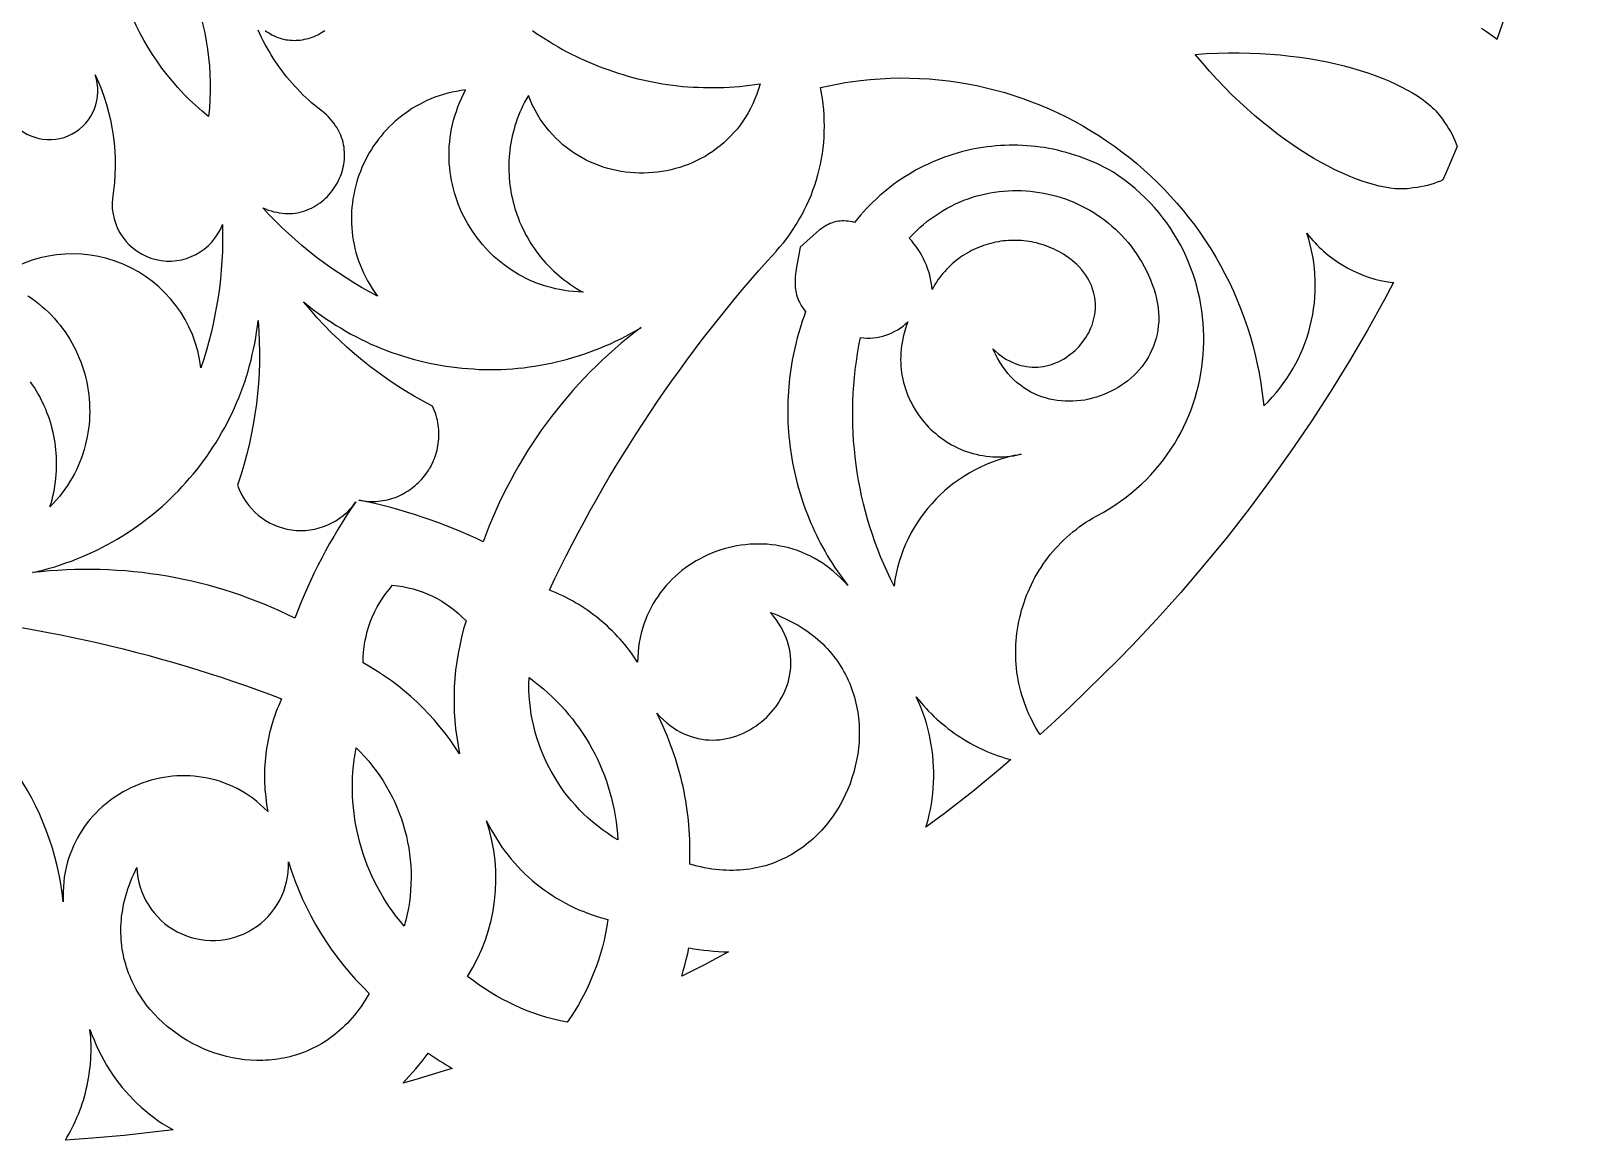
# Model space of a CAD drawing. Extents: x -660 to 660, y -460 to 460.
# Drawn here: x -203.8 to -74.2, y -134.8 to -41.8 of the extents above; entities that cross this region are included whole.
import ezdxf

# ---------------------------------------------------------------- set-up
doc = ezdxf.new("R2010")
doc.units = 0
doc.layers.add('LAYER_1', color=18, linetype='CONTINUOUS')

msp = doc.modelspace()

# ---------------------------------------------------------------- linework, layer by layer
at = {"layer": 'LAYER_1'}
for points in [[(-74.16, 0, -0.080245), (-81.03, -42.51), (-81.12, -42.43), (-81.51, -42.14), (-81.91, -41.86), (-82.32, -41.6)], [(-205.54, -49.26, 0.862472), (-198.46, -45.49, -0.153049), (-197.01, -55.83, 0.87466), (-187.79, -58.02, -0.089383), (-189.6, -70.02, 0.578149), (-206.89, -62.66)], [(-216.19, -90.41, -0.074077), (-182.84, -97.77), (-182.96, -98.05), (-183.08, -98.33), (-183.2, -98.61), (-183.31, -98.89), (-183.41, -99.18), (-183.51, -99.47), (-183.6, -99.75), (-183.69, -100.04), (-183.77, -100.34), (-183.84, -100.63), (-183.91, -100.92), (-183.97, -101.22), (-184.03, -101.52), (-184.08, -101.81), (-184.12, -102.11), (-184.16, -102.41), (-184.2, -102.71), (-184.22, -103.01), (-184.24, -103.31), (-184.26, -103.61), (-184.27, -103.91), (-184.27, -104.22), (-184.27, -104.52), (-184.26, -104.82), (-184.25, -105.12), (-184.23, -105.42), (-184.2, -105.73), (-184.17, -106.03), (-184.13, -106.33), (-184.09, -106.63), (-184.04, -106.93), (-183.98, -107.23), (-184.29, -106.93), (-184.6, -106.65), (-184.91, -106.39), (-185.23, -106.14), (-185.56, -105.91), (-185.89, -105.69), (-186.23, -105.49), (-186.57, -105.3), (-186.91, -105.13), (-187.26, -104.98), (-187.62, -104.84), (-187.97, -104.71), (-188.33, -104.6), (-188.69, -104.51), (-189.05, -104.43), (-189.42, -104.36), (-189.78, -104.3), (-190.15, -104.27), (-190.51, -104.24), (-190.88, -104.23), (-191.25, -104.23), (-191.61, -104.24), (-191.97, -104.27), (-192.33, -104.31), (-192.69, -104.37), (-193.05, -104.43), (-193.41, -104.51), (-193.76, -104.6), (-194.11, -104.71), (-194.45, -104.82), (-194.79, -104.95), (-195.13, -105.09), (-195.46, -105.24), (-195.78, -105.4), (-196.1, -105.58), (-196.41, -105.76), (-196.72, -105.96), (-197.02, -106.16), (-197.31, -106.38), (-197.6, -106.61), (-197.87, -106.84), (-198.14, -107.09), (-198.4, -107.35), (-198.65, -107.62), (-198.89, -107.89), (-199.12, -108.18), (-199.34, -108.48), (-199.55, -108.78), (-199.75, -109.1), (-199.94, -109.42), (-200.11, -109.75), (-200.27, -110.1), (-200.42, -110.45), (-200.56, -110.8), (-200.68, -111.17), (-200.79, -111.54), (-200.89, -111.92), (-200.97, -112.31), (-201.04, -112.71), (-201.09, -113.12), (-201.12, -113.53), (-201.14, -113.95), (-201.14, -114.37), (-201.13, -114.8, 0.260478), (-214.48, -95.78)]]:
    msp.add_lwpolyline(points, format="xyb", dxfattribs=at)
for points in [[(-197.15, -29.07, -0.255743), (-188.95, -48.98, -0.255743)], [(-184.74, -66.95), (-184.71, -67.83), (-184.69, -68.7), (-184.7, -69.58), (-184.73, -70.45), (-184.78, -71.32), (-184.86, -72.19), (-184.95, -73.06), (-185.07, -73.92), (-185.21, -74.78), (-185.38, -75.64), (-185.56, -76.5), (-185.77, -77.35), (-186, -78.19), (-186.25, -79.03), (-186.52, -79.86, 0.61665), (-176.62, -81.26, 0.063158), (-181.72, -91.01, 0.145764), (-203.7, -87.2), (-203.22, -87.08), (-202.75, -86.96), (-202.28, -86.83), (-201.82, -86.7), (-201.36, -86.55), (-200.9, -86.39), (-200.45, -86.23), (-200, -86.05), (-199.56, -85.87), (-199.12, -85.68), (-198.69, -85.49), (-198.26, -85.28), (-197.84, -85.07), (-197.42, -84.85), (-197.01, -84.62), (-196.6, -84.38), (-196.2, -84.14), (-195.8, -83.89), (-195.41, -83.63), (-195.02, -83.36), (-194.64, -83.09), (-194.26, -82.81), (-193.89, -82.52), (-193.53, -82.23), (-193.17, -81.93), (-192.82, -81.62), (-192.48, -81.31), (-192.14, -80.99), (-191.81, -80.66), (-191.48, -80.33), (-191.16, -79.99), (-190.85, -79.64), (-190.54, -79.29), (-190.24, -78.94), (-189.95, -78.58), (-189.66, -78.21), (-189.38, -77.84), (-189.11, -77.46), (-188.84, -77.08), (-188.59, -76.69), (-188.33, -76.29), (-188.09, -75.89), (-187.86, -75.49), (-187.63, -75.08), (-187.41, -74.67), (-187.2, -74.25), (-186.99, -73.83), (-186.79, -73.4), (-186.61, -72.97), (-186.43, -72.54), (-186.25, -72.1), (-186.09, -71.66), (-185.93, -71.21), (-185.79, -70.76), (-185.65, -70.31), (-185.52, -69.85), (-185.4, -69.39), (-185.29, -68.93), (-185.18, -68.46), (-185.09, -67.99), (-185, -67.52), (-184.93, -67.04), (-184.86, -66.56), (-184.8, -66.08)], [(-173.1, -88.31), (-172.67, -88.37), (-172.24, -88.46), (-171.82, -88.57), (-171.4, -88.69), (-170.99, -88.84), (-170.58, -89), (-170.19, -89.18), (-169.8, -89.38), (-169.43, -89.59), (-169.06, -89.83), (-168.7, -90.08), (-168.36, -90.35), (-168.02, -90.63), (-167.7, -90.93), (-167.39, -91.25), (-167.59, -91.92), (-167.77, -92.61), (-167.92, -93.3), (-168.06, -93.99), (-168.17, -94.68), (-168.26, -95.38), (-168.32, -96.08), (-168.37, -96.78), (-168.39, -97.49), (-168.39, -98.19), (-168.37, -98.89), (-168.33, -99.59), (-168.26, -100.3), (-168.17, -101), (-168.06, -101.69), (-167.93, -102.39, 0.126855), (-176.01, -94.76, -0.186674), (-173.54, -88.26)], [(-176.6, -101.88, -0.276488), (-172.56, -116.84, -0.228229)], [(-165.48, -108.38), (-165.28, -108.76), (-165.07, -109.13), (-164.85, -109.49), (-164.62, -109.85), (-164.38, -110.2), (-164.13, -110.54), (-163.87, -110.88), (-163.61, -111.21), (-163.33, -111.53), (-163.05, -111.84), (-162.76, -112.14), (-162.46, -112.44), (-162.15, -112.72), (-161.84, -113), (-161.51, -113.27), (-161.19, -113.53), (-160.85, -113.78), (-160.51, -114.02), (-160.16, -114.26), (-159.8, -114.48), (-159.44, -114.69), (-159.07, -114.9), (-158.69, -115.09), (-158.31, -115.28), (-157.93, -115.45), (-157.53, -115.61), (-157.14, -115.76), (-156.74, -115.91), (-156.33, -116.04), (-155.92, -116.16), (-155.5, -116.27), (-155.59, -116.84), (-155.7, -117.42), (-155.82, -117.99), (-155.97, -118.55), (-156.12, -119.12), (-156.3, -119.68), (-156.49, -120.23), (-156.7, -120.78), (-156.93, -121.32), (-157.17, -121.86), (-157.42, -122.38), (-157.69, -122.9), (-157.98, -123.42), (-158.28, -123.92), (-158.59, -124.41), (-158.92, -124.89, -0.118726), (-167.26, -121.04, 0.224974), (-165.67, -108)], [(-182.26, -111.45, 0.128453), (-175.49, -122.46), (-175.66, -122.75), (-175.83, -123.03), (-176, -123.29), (-176.18, -123.56), (-176.37, -123.81), (-176.55, -124.05), (-176.74, -124.29), (-176.93, -124.52), (-177.13, -124.74), (-177.33, -124.95), (-177.54, -125.16), (-177.74, -125.36), (-177.95, -125.55), (-178.17, -125.73), (-178.38, -125.91), (-178.6, -126.08), (-178.82, -126.24), (-179.05, -126.4), (-179.28, -126.54), (-179.5, -126.68), (-179.74, -126.82), (-179.97, -126.94), (-180.21, -127.06), (-180.44, -127.18), (-180.68, -127.28), (-180.92, -127.38), (-181.17, -127.47), (-181.41, -127.56), (-181.66, -127.64), (-181.9, -127.71), (-182.15, -127.78), (-182.4, -127.83), (-182.65, -127.89), (-182.9, -127.93), (-183.15, -127.97), (-183.4, -128.01), (-183.66, -128.04), (-183.91, -128.06), (-184.16, -128.07), (-184.42, -128.08), (-184.67, -128.09), (-184.93, -128.09), (-185.43, -128.07), (-185.94, -128.02), (-186.44, -127.95), (-186.94, -127.87), (-187.44, -127.76), (-187.93, -127.62), (-188.42, -127.47), (-188.9, -127.3), (-189.37, -127.11), (-189.84, -126.89), (-190.29, -126.66), (-190.74, -126.41), (-191.18, -126.15), (-191.6, -125.86), (-192.01, -125.56), (-192.41, -125.24), (-192.79, -124.91), (-193.16, -124.56), (-193.51, -124.19), (-193.85, -123.81), (-194.17, -123.41), (-194.32, -123.21), (-194.46, -123), (-194.61, -122.79), (-194.75, -122.58), (-194.88, -122.36), (-195.01, -122.14), (-195.13, -121.92), (-195.24, -121.69), (-195.36, -121.46), (-195.46, -121.23), (-195.56, -120.99), (-195.66, -120.76), (-195.74, -120.51), (-195.83, -120.27), (-195.9, -120.02), (-195.97, -119.77), (-196.04, -119.52), (-196.09, -119.27), (-196.14, -119.01), (-196.19, -118.75), (-196.22, -118.49), (-196.25, -118.22), (-196.28, -117.95), (-196.29, -117.69), (-196.3, -117.41), (-196.3, -117.14), (-196.3, -116.86), (-196.29, -116.59), (-196.26, -116.31), (-196.24, -116.03), (-196.2, -115.74), (-196.15, -115.46), (-196.1, -115.17), (-196.04, -114.88), (-195.97, -114.59), (-195.89, -114.3), (-195.81, -114), (-195.71, -113.71), (-195.61, -113.41), (-195.5, -113.11), (-195.38, -112.82), (-195.25, -112.52), (-195.11, -112.21), (-194.96, -111.91, 1)], [(-170.57, -127.48, 0.018035), (-168.54, -128.75), (-168.95, -128.88), (-171.68, -129.7), (-172.68, -129.98), (-172.42, -129.71), (-172.14, -129.41), (-171.86, -129.1), (-171.59, -128.79), (-171.33, -128.47), (-171.07, -128.14), (-170.81, -127.81)]]:
    msp.add_lwpolyline(points, format="xyb", close=True, dxfattribs=at)
for points in [[(-161.83, -41.75), (-161.48, -42), (-161.13, -42.24), (-160.77, -42.47), (-160.41, -42.69), (-160.05, -42.91), (-159.68, -43.13), (-159.31, -43.34), (-158.94, -43.54), (-158.56, -43.73), (-158.18, -43.92), (-157.8, -44.1), (-157.41, -44.28), (-157.02, -44.45), (-156.63, -44.61), (-156.24, -44.77), (-155.84, -44.92), (-155.44, -45.07), (-155.04, -45.21), (-154.64, -45.34), (-154.23, -45.46), (-153.83, -45.58), (-153.42, -45.69), (-153, -45.8), (-152.59, -45.89), (-152.18, -45.99), (-151.76, -46.07), (-151.34, -46.15), (-150.92, -46.22), (-150.5, -46.28), (-150.08, -46.34), (-149.65, -46.39), (-149.23, -46.44), (-148.8, -46.47), (-148.37, -46.5), (-147.94, -46.52), (-147.51, -46.54), (-147.08, -46.55), (-146.65, -46.55), (-146.22, -46.54), (-145.79, -46.53), (-145.36, -46.51), (-144.92, -46.48), (-144.49, -46.44), (-144.06, -46.4), (-143.62, -46.35), (-143.19, -46.29), (-142.76, -46.23), (-142.89, -46.67), (-143.04, -47.09), (-143.2, -47.5), (-143.37, -47.9), (-143.56, -48.29), (-143.76, -48.66), (-143.98, -49.02), (-144.21, -49.36), (-144.44, -49.7), (-144.69, -50.02), (-144.95, -50.32), (-145.23, -50.62), (-145.51, -50.9), (-145.8, -51.17), (-146.1, -51.42), (-146.4, -51.66), (-146.72, -51.89), (-147.04, -52.1), (-147.37, -52.31), (-147.71, -52.49), (-148.06, -52.67), (-148.4, -52.83), (-148.76, -52.98), (-149.12, -53.11), (-149.48, -53.23), (-149.85, -53.34), (-150.22, -53.43), (-150.6, -53.51), (-150.97, -53.58), (-151.35, -53.63), (-151.73, -53.67), (-152.11, -53.7), (-152.49, -53.71), (-152.88, -53.71), (-153.26, -53.7), (-153.64, -53.67), (-154.02, -53.63), (-154.4, -53.57), (-154.78, -53.5), (-155.15, -53.42), (-155.52, -53.32), (-155.89, -53.21), (-156.25, -53.08), (-156.61, -52.94), (-156.97, -52.79), (-157.32, -52.62), (-157.66, -52.44), (-158, -52.25), (-158.33, -52.04), (-158.65, -51.82), (-158.97, -51.58), (-159.28, -51.33), (-159.57, -51.06), (-159.87, -50.78), (-160.15, -50.49), (-160.42, -50.18), (-160.68, -49.86), (-160.93, -49.53), (-161.17, -49.18), (-161.39, -48.81), (-161.61, -48.43), (-161.81, -48.04), (-162, -47.63), (-162.17, -47.21), (-162.33, -47.48), (-162.48, -47.76), (-162.62, -48.04), (-162.75, -48.32), (-162.87, -48.6), (-162.99, -48.88), (-163.1, -49.17), (-163.2, -49.45), (-163.29, -49.74), (-163.37, -50.03), (-163.45, -50.32), (-163.52, -50.61), (-163.58, -50.9), (-163.64, -51.2), (-163.68, -51.49), (-163.72, -51.78), (-163.75, -52.08), (-163.78, -52.37), (-163.8, -52.66), (-163.81, -52.96), (-163.81, -53.25), (-163.8, -53.54), (-163.79, -53.84), (-163.77, -54.13), (-163.75, -54.42), (-163.71, -54.71), (-163.67, -55), (-163.63, -55.29), (-163.57, -55.57), (-163.51, -55.86), (-163.44, -56.14), (-163.37, -56.42), (-163.29, -56.7), (-163.2, -56.98), (-163.11, -57.25), (-163, -57.53), (-162.9, -57.8), (-162.78, -58.07), (-162.66, -58.33), (-162.53, -58.59), (-162.4, -58.85), (-162.25, -59.11), (-162.11, -59.36), (-161.95, -59.61), (-161.79, -59.86), (-161.63, -60.1), (-161.45, -60.34), (-161.27, -60.58), (-161.09, -60.81), (-160.9, -61.03), (-160.7, -61.26), (-160.5, -61.47), (-160.29, -61.69), (-160.07, -61.9), (-159.85, -62.1), (-159.62, -62.3), (-159.39, -62.49), (-159.15, -62.68), (-158.9, -62.86), (-158.65, -63.04), (-158.39, -63.21), (-158.13, -63.38), (-157.86, -63.54), (-157.59, -63.69), (-157.99, -63.67), (-158.38, -63.64), (-158.77, -63.6), (-159.15, -63.55), (-159.53, -63.48), (-159.9, -63.4), (-160.27, -63.31), (-160.63, -63.21), (-160.99, -63.1), (-161.33, -62.98), (-161.68, -62.84), (-162.02, -62.7), (-162.35, -62.54), (-162.67, -62.38), (-162.99, -62.2), (-163.3, -62.02), (-163.6, -61.82), (-163.9, -61.62), (-164.19, -61.41), (-164.47, -61.19), (-164.75, -60.96), (-165.02, -60.73), (-165.27, -60.48), (-165.53, -60.23), (-165.77, -59.97), (-166, -59.7), (-166.23, -59.43), (-166.45, -59.15), (-166.66, -58.87), (-166.86, -58.58), (-167.05, -58.28), (-167.23, -57.97), (-167.41, -57.67), (-167.57, -57.35), (-167.73, -57.03), (-167.87, -56.71), (-168.01, -56.38), (-168.13, -56.05), (-168.25, -55.71), (-168.35, -55.37), (-168.45, -55.03), (-168.53, -54.68), (-168.6, -54.33), (-168.67, -53.98), (-168.72, -53.63), (-168.76, -53.27), (-168.79, -52.91), (-168.8, -52.55), (-168.81, -52.19), (-168.81, -51.83), (-168.79, -51.46), (-168.76, -51.1), (-168.72, -50.73), (-168.66, -50.36), (-168.6, -50), (-168.52, -49.63), (-168.43, -49.27), (-168.32, -48.9), (-168.2, -48.54), (-168.07, -48.17), (-167.93, -47.81), (-167.77, -47.45), (-167.6, -47.09), (-167.42, -46.74), (-167.8, -46.79), (-168.18, -46.86), (-168.56, -46.93), (-168.92, -47.02), (-169.29, -47.12), (-169.64, -47.24), (-169.99, -47.36), (-170.33, -47.49), (-170.66, -47.64), (-170.98, -47.79), (-171.3, -47.96), (-171.61, -48.13), (-171.92, -48.31), (-172.21, -48.51), (-172.5, -48.71), (-172.78, -48.92), (-173.05, -49.14), (-173.32, -49.36), (-173.57, -49.6), (-173.82, -49.84), (-174.06, -50.09), (-174.29, -50.35), (-174.51, -50.61), (-174.73, -50.88), (-174.93, -51.16), (-175.13, -51.44), (-175.31, -51.73), (-175.49, -52.02), (-175.66, -52.32), (-175.82, -52.63), (-175.97, -52.93), (-176.11, -53.25), (-176.24, -53.57), (-176.36, -53.89), (-176.47, -54.21), (-176.57, -54.54), (-176.66, -54.87), (-176.73, -55.2), (-176.8, -55.54), (-176.86, -55.88), (-176.91, -56.22), (-176.95, -56.56), (-176.97, -56.91), (-176.99, -57.25), (-176.99, -57.6), (-176.98, -57.95), (-176.96, -58.3), (-176.93, -58.64), (-176.89, -58.99), (-176.84, -59.34), (-176.77, -59.69), (-176.69, -60.03), (-176.61, -60.38), (-176.5, -60.72), (-176.39, -61.06), (-176.26, -61.4), (-176.13, -61.74), (-175.97, -62.08), (-175.81, -62.41), (-175.63, -62.74), (-175.44, -63.06), (-175.24, -63.39), (-175.03, -63.71), (-174.8, -64.02), (-175.47, -63.66), (-176.14, -63.29), (-176.8, -62.9), (-177.44, -62.5), (-178.08, -62.08), (-178.71, -61.65), (-179.33, -61.2), (-179.94, -60.75), (-180.54, -60.27), (-181.13, -59.79), (-181.7, -59.29), (-182.27, -58.78), (-182.83, -58.26), (-183.37, -57.72), (-183.9, -57.17), (-184.42, -56.61), (-184.19, -56.71), (-183.95, -56.81), (-183.72, -56.88), (-183.48, -56.95), (-183.25, -57), (-183.03, -57.05), (-182.8, -57.08), (-182.58, -57.1), (-182.36, -57.1), (-182.14, -57.1), (-181.92, -57.09), (-181.71, -57.06), (-181.5, -57.03), (-181.29, -56.99), (-181.09, -56.94), (-180.89, -56.87), (-180.7, -56.8), (-180.51, -56.72), (-180.32, -56.64), (-180.14, -56.54), (-179.96, -56.44), (-179.79, -56.33), (-179.62, -56.21), (-179.46, -56.09), (-179.3, -55.95), (-179.15, -55.82), (-179, -55.67), (-178.87, -55.52), (-178.73, -55.37), (-178.6, -55.21), (-178.48, -55.04), (-178.37, -54.87), (-178.26, -54.7), (-178.16, -54.52), (-178.07, -54.34), (-177.98, -54.15), (-177.9, -53.96), (-177.83, -53.77), (-177.77, -53.58), (-177.71, -53.38), (-177.67, -53.18), (-177.63, -52.98), (-177.6, -52.78), (-177.58, -52.57), (-177.57, -52.37), (-177.56, -52.16), (-177.57, -51.96), (-177.59, -51.75), (-177.61, -51.54), (-177.65, -51.34), (-177.69, -51.13), (-177.75, -50.93), (-177.82, -50.73), (-177.89, -50.52), (-177.98, -50.32), (-178.08, -50.13), (-178.19, -49.93), (-178.31, -49.74), (-178.44, -49.55), (-178.59, -49.36), (-178.74, -49.18), (-178.91, -49), (-179.09, -48.82), (-179.28, -48.65), (-179.55, -48.45), (-179.81, -48.24), (-180.07, -48.03), (-180.32, -47.81), (-180.57, -47.59), (-180.81, -47.37), (-181.05, -47.14), (-181.29, -46.9), (-181.52, -46.66), (-181.74, -46.42), (-181.96, -46.18), (-182.18, -45.93), (-182.39, -45.67), (-182.59, -45.41), (-182.79, -45.15), (-182.99, -44.89), (-183.18, -44.62), (-183.37, -44.34), (-183.55, -44.07), (-183.72, -43.79), (-183.89, -43.5), (-184.06, -43.22), (-184.22, -42.93), (-184.37, -42.64), (-184.52, -42.34), (-184.66, -42.04), (-184.8, -41.74)], [(-184.22, -41.75), (-184.07, -41.86), (-183.92, -41.96), (-183.77, -42.05), (-183.62, -42.14), (-183.46, -42.22), (-183.3, -42.29), (-183.14, -42.35), (-182.97, -42.41), (-182.81, -42.45), (-182.64, -42.49), (-182.47, -42.53), (-182.3, -42.55), (-182.13, -42.57), (-181.96, -42.58), (-181.79, -42.59), (-181.61, -42.58), (-181.44, -42.57), (-181.27, -42.56), (-181.1, -42.53), (-180.93, -42.5), (-180.76, -42.47), (-180.6, -42.42), (-180.43, -42.37), (-180.27, -42.32), (-180.11, -42.25), (-179.95, -42.18), (-179.8, -42.11), (-179.65, -42.03), (-179.5, -41.94), (-179.36, -41.85), (-179.22, -41.75)], [(-204.09, -63.99), (-203.78, -64.2), (-203.48, -64.42), (-203.19, -64.64), (-202.91, -64.88), (-202.63, -65.12), (-202.37, -65.37), (-202.11, -65.63), (-201.87, -65.9), (-201.63, -66.17), (-201.4, -66.45), (-201.18, -66.73), (-200.97, -67.02), (-200.78, -67.32), (-200.59, -67.62), (-200.41, -67.93), (-200.24, -68.24), (-200.08, -68.56), (-199.93, -68.88), (-199.79, -69.21), (-199.66, -69.54), (-199.54, -69.87), (-199.43, -70.21), (-199.33, -70.55), (-199.24, -70.89), (-199.16, -71.24), (-199.1, -71.59), (-199.04, -71.94), (-198.99, -72.29), (-198.96, -72.64), (-198.93, -72.99), (-198.92, -73.35), (-198.91, -73.7), (-198.92, -74.06), (-198.94, -74.41), (-198.97, -74.77), (-199.01, -75.13), (-199.06, -75.48), (-199.12, -75.83), (-199.2, -76.18), (-199.28, -76.53), (-199.38, -76.88), (-199.49, -77.23), (-199.6, -77.57), (-199.74, -77.91), (-199.88, -78.25), (-200.03, -78.59), (-200.2, -78.92), (-200.38, -79.24), (-200.57, -79.57), (-200.77, -79.89), (-200.99, -80.2), (-201.21, -80.51), (-201.45, -80.81), (-201.7, -81.11), (-201.96, -81.41), (-202.24, -81.69), (-202.15, -81.39), (-202.07, -81.09), (-201.99, -80.79), (-201.92, -80.49), (-201.87, -80.19), (-201.82, -79.89), (-201.77, -79.58), (-201.74, -79.28), (-201.71, -78.98), (-201.69, -78.68), (-201.68, -78.38), (-201.68, -78.08), (-201.68, -77.78), (-201.69, -77.49), (-201.71, -77.19), (-201.74, -76.9), (-201.77, -76.6), (-201.81, -76.31), (-201.86, -76.02), (-201.92, -75.73), (-201.98, -75.44), (-202.05, -75.16), (-202.12, -74.88), (-202.21, -74.6), (-202.29, -74.32), (-202.39, -74.04), (-202.49, -73.77), (-202.6, -73.5), (-202.72, -73.23), (-202.84, -72.97), (-202.97, -72.71), (-203.1, -72.45), (-203.25, -72.19), (-203.39, -71.94), (-203.55, -71.69), (-203.71, -71.45), (-203.87, -71.21)]]:
    msp.add_lwpolyline(points, dxfattribs=at)
for points in [[(-101.74, -43.65), (-100.87, -43.69), (-100.02, -43.74), (-99.18, -43.81), (-98.35, -43.9), (-97.55, -44), (-96.77, -44.12), (-96, -44.25), (-95.25, -44.39), (-94.53, -44.55), (-93.82, -44.72), (-93.14, -44.91), (-92.48, -45.1), (-91.85, -45.31), (-91.24, -45.52), (-90.65, -45.75), (-90.09, -45.98), (-89.56, -46.22), (-89.05, -46.47), (-88.57, -46.72), (-88.12, -46.98), (-87.69, -47.25), (-87.3, -47.52), (-86.94, -47.8), (-86.6, -48.08), (-86.45, -48.22), (-86.3, -48.36), (-86.16, -48.5), (-86.03, -48.64), (-85.91, -48.79), (-85.8, -48.93), (-85.6, -49.2), (-85.42, -49.46), (-85.24, -49.71), (-85.08, -49.97), (-84.93, -50.22), (-84.79, -50.47), (-84.67, -50.73), (-84.55, -50.99), (-84.44, -51.25), (-84.36, -51.47), (-85.31, -53.73), (-85.56, -54.28), (-85.76, -54.38), (-86.03, -54.48), (-86.3, -54.57), (-86.57, -54.66), (-86.85, -54.74), (-87.13, -54.8), (-87.43, -54.86), (-87.73, -54.92), (-88.05, -54.96), (-88.37, -55.01), (-88.56, -55.02), (-88.74, -55.03), (-88.94, -55.04), (-89.13, -55.04), (-89.34, -55.03), (-89.55, -55.02), (-89.98, -54.97), (-90.43, -54.9), (-90.9, -54.8), (-91.38, -54.68), (-91.88, -54.53), (-92.4, -54.36), (-92.93, -54.17), (-93.48, -53.95), (-94.03, -53.7), (-94.6, -53.43), (-95.18, -53.14), (-95.77, -52.82), (-96.36, -52.48), (-96.97, -52.12), (-97.58, -51.73), (-98.2, -51.31), (-98.82, -50.87), (-99.44, -50.41), (-100.07, -49.92), (-100.7, -49.41), (-101.33, -48.88), (-101.97, -48.32), (-102.6, -47.74), (-103.23, -47.14), (-103.85, -46.51), (-104.48, -45.86), (-105.1, -45.18), (-105.71, -44.48), (-106.32, -43.76), (-105.38, -43.7), (-104.45, -43.66), (-103.53, -43.63), (-102.63, -43.63)], [(-130.22, -45.75), (-129.41, -45.77), (-128.59, -45.82), (-127.78, -45.89), (-126.98, -45.98), (-126.18, -46.09), (-125.39, -46.23), (-124.6, -46.38), (-123.82, -46.56), (-123.04, -46.75), (-122.27, -46.96), (-121.51, -47.2), (-120.76, -47.45), (-120.02, -47.73), (-119.28, -48.02), (-118.55, -48.33), (-117.83, -48.66), (-117.12, -49.01), (-116.42, -49.37), (-115.73, -49.75), (-115.05, -50.16), (-114.38, -50.57), (-113.73, -51.01), (-113.08, -51.46), (-112.45, -51.93), (-111.82, -52.41), (-111.21, -52.91), (-110.62, -53.43), (-110.03, -53.96), (-109.47, -54.51), (-108.91, -55.07), (-108.37, -55.64), (-107.84, -56.23), (-107.33, -56.84), (-106.83, -57.46), (-106.35, -58.09), (-105.89, -58.73), (-105.44, -59.39), (-105.01, -60.07), (-104.59, -60.75), (-104.19, -61.45), (-103.82, -62.16), (-103.45, -62.88), (-103.11, -63.61), (-102.79, -64.36), (-102.48, -65.11), (-102.2, -65.88), (-101.93, -66.65), (-101.69, -67.44), (-101.46, -68.24), (-101.26, -69.05), (-101.08, -69.86), (-100.99, -70.28), (-100.92, -70.69), (-100.84, -71.11), (-100.78, -71.53), (-100.72, -71.95), (-100.66, -72.37), (-100.61, -72.8), (-100.57, -73.22), (-100.21, -72.87), (-99.87, -72.5), (-99.54, -72.13), (-99.22, -71.74), (-98.93, -71.35), (-98.64, -70.94), (-98.37, -70.53), (-98.12, -70.11), (-97.88, -69.68), (-97.66, -69.25), (-97.46, -68.81), (-97.27, -68.36), (-97.09, -67.91), (-96.93, -67.45), (-96.79, -66.98), (-96.67, -66.51), (-96.56, -66.04), (-96.46, -65.56), (-96.39, -65.08), (-96.33, -64.6), (-96.28, -64.12), (-96.26, -63.63), (-96.25, -63.14), (-96.26, -62.65), (-96.28, -62.16), (-96.32, -61.67), (-96.38, -61.18), (-96.46, -60.69), (-96.56, -60.21), (-96.67, -59.72), (-96.8, -59.24), (-96.95, -58.76), (-96.79, -58.96), (-96.62, -59.16), (-96.45, -59.35), (-96.28, -59.54), (-96.11, -59.73), (-95.93, -59.91), (-95.74, -60.08), (-95.56, -60.25), (-95.36, -60.42), (-95.17, -60.58), (-94.98, -60.73), (-94.78, -60.88), (-94.37, -61.17), (-93.95, -61.43), (-93.52, -61.68), (-93.08, -61.9), (-92.64, -62.1), (-92.18, -62.29), (-91.72, -62.45), (-91.25, -62.59), (-90.78, -62.71), (-90.3, -62.81), (-89.82, -62.88), (-89.71, -62.89), (-90.45, -64.3), (-91.89, -66.89), (-93.39, -69.46), (-94.95, -72), (-96.58, -74.51), (-98.26, -76.99), (-99.99, -79.43), (-101.79, -81.84), (-103.64, -84.22), (-105.55, -86.55), (-107.51, -88.85), (-109.52, -91.1), (-111.59, -93.31), (-112.71, -94.46), (-116.78, -98.44), (-118.07, -99.65), (-119.31, -100.76), (-119.44, -100.56), (-119.62, -100.26), (-119.79, -99.96), (-119.95, -99.66), (-120.1, -99.35), (-120.25, -99.05), (-120.38, -98.73), (-120.51, -98.42), (-120.62, -98.11), (-120.73, -97.79), (-120.83, -97.47), (-120.92, -97.15), (-121, -96.83), (-121.07, -96.5), (-121.14, -96.18), (-121.19, -95.85), (-121.24, -95.53), (-121.28, -95.2), (-121.31, -94.87), (-121.33, -94.54), (-121.34, -94.22), (-121.34, -93.89), (-121.34, -93.56), (-121.33, -93.23), (-121.3, -92.91), (-121.28, -92.58), (-121.24, -92.26), (-121.19, -91.93), (-121.14, -91.61), (-121.08, -91.29), (-121.01, -90.97), (-120.93, -90.65), (-120.85, -90.34), (-120.75, -90.03), (-120.65, -89.71), (-120.54, -89.41), (-120.43, -89.1), (-120.3, -88.8), (-120.17, -88.5), (-120.03, -88.2), (-119.89, -87.9), (-119.73, -87.61), (-119.57, -87.33), (-119.4, -87.04), (-119.22, -86.76), (-119.04, -86.49), (-118.85, -86.22), (-118.65, -85.95), (-118.45, -85.69), (-118.24, -85.43), (-118.02, -85.18), (-117.79, -84.94), (-117.56, -84.69), (-117.32, -84.46), (-117.07, -84.23), (-116.82, -84), (-116.56, -83.79), (-116.29, -83.57), (-116.02, -83.37), (-115.74, -83.17), (-115.46, -82.97), (-115.16, -82.79), (-114.86, -82.61), (-114.56, -82.44), (-114.03, -82.15), (-113.53, -81.85), (-113.03, -81.54), (-112.56, -81.21), (-112.09, -80.87), (-111.65, -80.52), (-111.22, -80.16), (-110.8, -79.78), (-110.4, -79.39), (-110.02, -79), (-109.65, -78.59), (-109.3, -78.17), (-108.97, -77.74), (-108.65, -77.31), (-108.34, -76.86), (-108.05, -76.41), (-107.78, -75.95), (-107.52, -75.48), (-107.28, -75), (-107.06, -74.52), (-106.85, -74.03), (-106.66, -73.54), (-106.48, -73.04), (-106.32, -72.54), (-106.17, -72.03), (-106.04, -71.52), (-105.93, -71.01), (-105.83, -70.49), (-105.75, -69.97), (-105.69, -69.45), (-105.64, -68.93), (-105.61, -68.4), (-105.59, -67.88), (-105.59, -67.35), (-105.61, -66.83), (-105.64, -66.3), (-105.69, -65.78), (-105.75, -65.26), (-105.83, -64.74), (-105.93, -64.22), (-106.05, -63.7), (-106.18, -63.19), (-106.32, -62.68), (-106.49, -62.18), (-106.67, -61.68), (-106.86, -61.18), (-107.07, -60.69), (-107.3, -60.21), (-107.55, -59.73), (-107.81, -59.26), (-108.09, -58.79), (-108.38, -58.34), (-108.69, -57.89), (-109.02, -57.45), (-109.37, -57.02), (-109.73, -56.59), (-110.11, -56.18), (-110.5, -55.78), (-110.91, -55.39), (-111.34, -55.01), (-111.79, -54.64), (-112.25, -54.28), (-112.73, -53.93), (-113.22, -53.6), (-113.56, -53.41), (-113.91, -53.23), (-114.26, -53.06), (-114.6, -52.89), (-114.96, -52.74), (-115.31, -52.59), (-115.67, -52.45), (-116.02, -52.32), (-116.38, -52.2), (-116.75, -52.09), (-117.11, -51.98), (-117.47, -51.89), (-117.84, -51.8), (-118.2, -51.72), (-118.57, -51.65), (-118.94, -51.58), (-119.31, -51.53), (-119.68, -51.48), (-120.05, -51.45), (-120.42, -51.42), (-120.79, -51.4), (-121.16, -51.38), (-121.53, -51.38), (-121.9, -51.38), (-122.27, -51.39), (-122.63, -51.41), (-123, -51.44), (-123.37, -51.47), (-123.73, -51.52), (-124.1, -51.57), (-124.46, -51.63), (-124.82, -51.69), (-125.19, -51.77), (-125.54, -51.85), (-125.9, -51.94), (-126.26, -52.04), (-126.61, -52.15), (-126.96, -52.26), (-127.31, -52.38), (-127.65, -52.51), (-128, -52.65), (-128.34, -52.79), (-128.67, -52.95), (-129.01, -53.11), (-129.34, -53.27), (-129.67, -53.45), (-129.99, -53.63), (-130.31, -53.82), (-130.63, -54.02), (-130.94, -54.22), (-131.25, -54.43), (-131.56, -54.65), (-131.86, -54.88), (-132.15, -55.11), (-132.45, -55.36), (-132.73, -55.6), (-133.01, -55.86), (-133.29, -56.12), (-133.56, -56.39), (-133.83, -56.67), (-134.09, -56.95), (-134.35, -57.25), (-134.6, -57.54), (-134.84, -57.85), (-135.03, -57.81), (-135.21, -57.77), (-135.39, -57.74), (-135.56, -57.73), (-135.73, -57.72), (-135.89, -57.72), (-136.05, -57.73), (-136.2, -57.75), (-136.35, -57.78), (-136.49, -57.81), (-136.64, -57.85), (-136.77, -57.9), (-136.91, -57.95), (-137.04, -58.01), (-137.18, -58.08), (-137.31, -58.15), (-137.56, -58.32), (-137.82, -58.5), (-138.07, -58.71), (-138.32, -58.93), (-138.84, -59.41), (-139.39, -59.93), (-139.53, -60.7), (-139.67, -61.44), (-139.73, -61.79), (-139.78, -62.14), (-139.81, -62.47), (-139.83, -62.8), (-139.82, -63.13), (-139.81, -63.29), (-139.8, -63.45), (-139.77, -63.6), (-139.74, -63.76), (-139.7, -63.92), (-139.65, -64.08), (-139.6, -64.23), (-139.53, -64.39), (-139.46, -64.54), (-139.38, -64.7), (-139.28, -64.86), (-139.18, -65.01), (-139.06, -65.17), (-138.94, -65.32), (-139.07, -65.69), (-139.2, -66.05), (-139.32, -66.42), (-139.43, -66.79), (-139.54, -67.16), (-139.64, -67.53), (-139.73, -67.9), (-139.82, -68.27), (-139.91, -68.64), (-139.98, -69.01), (-140.06, -69.39), (-140.12, -69.76), (-140.18, -70.14), (-140.23, -70.51), (-140.28, -70.89), (-140.32, -71.27), (-140.35, -71.64), (-140.38, -72.02), (-140.41, -72.4), (-140.42, -72.77), (-140.43, -73.15), (-140.44, -73.53), (-140.44, -73.9), (-140.43, -74.28), (-140.42, -74.65), (-140.4, -75.03), (-140.37, -75.4), (-140.34, -75.78), (-140.3, -76.15), (-140.26, -76.52), (-140.21, -76.9), (-140.16, -77.27), (-140.1, -77.64), (-140.03, -78.01), (-139.96, -78.38), (-139.88, -78.75), (-139.8, -79.11), (-139.71, -79.48), (-139.62, -79.84), (-139.52, -80.2), (-139.41, -80.56), (-139.3, -80.92), (-139.18, -81.28), (-139.06, -81.64), (-138.93, -81.99), (-138.79, -82.34), (-138.65, -82.69), (-138.5, -83.04), (-138.35, -83.39), (-138.19, -83.73), (-138.03, -84.07), (-137.86, -84.41), (-137.69, -84.75), (-137.51, -85.09), (-137.32, -85.42), (-137.13, -85.75), (-136.93, -86.08), (-136.73, -86.4), (-136.52, -86.73), (-136.31, -87.04), (-136.09, -87.36), (-135.86, -87.67), (-135.63, -87.98), (-135.4, -88.29), (-135.69, -87.97), (-135.98, -87.66), (-136.29, -87.38), (-136.6, -87.1), (-136.91, -86.85), (-137.24, -86.61), (-137.56, -86.38), (-137.9, -86.17), (-138.24, -85.98), (-138.58, -85.8), (-138.93, -85.64), (-139.28, -85.49), (-139.63, -85.35), (-139.99, -85.24), (-140.35, -85.13), (-140.71, -85.04), (-141.07, -84.97), (-141.43, -84.9), (-141.8, -84.86), (-142.16, -84.82), (-142.53, -84.8), (-142.9, -84.8), (-143.26, -84.8), (-143.63, -84.82), (-143.99, -84.86), (-144.35, -84.9), (-144.71, -84.96), (-145.07, -85.03), (-145.42, -85.12), (-145.77, -85.21), (-146.12, -85.32), (-146.46, -85.44), (-146.8, -85.57), (-147.13, -85.72), (-147.46, -85.87), (-147.78, -86.04), (-148.1, -86.21), (-148.41, -86.4), (-148.72, -86.6), (-149.01, -86.81), (-149.3, -87.03), (-149.58, -87.27), (-149.86, -87.51), (-150.12, -87.76), (-150.38, -88.02), (-150.62, -88.29), (-150.86, -88.57), (-151.09, -88.87), (-151.3, -89.17), (-151.51, -89.48), (-151.7, -89.79), (-151.89, -90.12), (-152.06, -90.46), (-152.21, -90.8), (-152.36, -91.16), (-152.49, -91.52), (-152.61, -91.89), (-152.71, -92.27), (-152.8, -92.65), (-152.88, -93.05), (-152.94, -93.45), (-152.98, -93.86), (-153.01, -94.27), (-153.02, -94.7), (-153.19, -94.44), (-153.36, -94.19), (-153.54, -93.94), (-153.72, -93.7), (-153.9, -93.46), (-154.09, -93.23), (-154.29, -92.99), (-154.49, -92.77), (-154.69, -92.54), (-154.9, -92.32), (-155.11, -92.11), (-155.33, -91.9), (-155.55, -91.69), (-155.77, -91.49), (-156, -91.29), (-156.23, -91.1), (-156.47, -90.91), (-156.71, -90.73), (-156.95, -90.55), (-157.19, -90.37), (-157.44, -90.2), (-157.7, -90.04), (-157.95, -89.88), (-158.21, -89.72), (-158.48, -89.57), (-158.74, -89.43), (-159.01, -89.29), (-159.29, -89.15), (-159.56, -89.02), (-159.84, -88.9), (-160.12, -88.78), (-160.4, -88.67), (-159.94, -87.7), (-159.47, -86.74), (-158.99, -85.78), (-158.5, -84.82), (-158, -83.87), (-157.5, -82.93), (-156.98, -81.99), (-156.46, -81.06), (-155.93, -80.13), (-155.39, -79.2), (-154.84, -78.28), (-154.28, -77.37), (-153.71, -76.46), (-153.14, -75.56), (-152.56, -74.66), (-151.97, -73.77), (-151.37, -72.88), (-150.76, -72), (-150.15, -71.12), (-149.52, -70.25), (-148.89, -69.39), (-148.25, -68.53), (-147.6, -67.67), (-146.95, -66.83), (-146.28, -65.99), (-145.61, -65.15), (-144.93, -64.32), (-144.25, -63.5), (-143.55, -62.68), (-142.85, -61.87), (-142.14, -61.07), (-141.42, -60.27), (-141.42, -60.26), (-141.11, -59.9), (-140.81, -59.55), (-140.52, -59.18), (-140.25, -58.8), (-139.99, -58.42), (-139.74, -58.03), (-139.5, -57.64), (-139.27, -57.24), (-139.06, -56.83), (-138.86, -56.42), (-138.67, -56), (-138.49, -55.58), (-138.33, -55.15), (-138.18, -54.72), (-138.04, -54.29), (-137.91, -53.85), (-137.8, -53.41), (-137.7, -52.96), (-137.61, -52.51), (-137.54, -52.06), (-137.48, -51.61), (-137.43, -51.15), (-137.4, -50.69), (-137.38, -50.23), (-137.37, -49.77), (-137.38, -49.31), (-137.4, -48.85), (-137.43, -48.39), (-137.48, -47.93), (-137.54, -47.47), (-137.62, -47.01), (-137.71, -46.55), (-137.29, -46.45), (-136.87, -46.36), (-136.45, -46.28), (-136.03, -46.2), (-135.62, -46.13), (-135.2, -46.07), (-134.36, -45.96), (-133.53, -45.87), (-132.7, -45.8), (-131.87, -45.76), (-131.05, -45.74)], [(-120.86, -55.18), (-120.48, -55.2), (-120.11, -55.23), (-119.73, -55.28), (-119.36, -55.33), (-118.99, -55.39), (-118.63, -55.47), (-118.26, -55.56), (-117.9, -55.65), (-117.54, -55.76), (-117.18, -55.88), (-116.83, -56.01), (-116.48, -56.15), (-116.14, -56.31), (-115.8, -56.47), (-115.47, -56.64), (-115.14, -56.83), (-114.81, -57.02), (-114.49, -57.23), (-114.18, -57.44), (-113.87, -57.67), (-113.57, -57.91), (-113.28, -58.15), (-113, -58.41), (-112.72, -58.68), (-112.45, -58.95), (-112.18, -59.24), (-111.93, -59.54), (-111.68, -59.85), (-111.45, -60.16), (-111.22, -60.49), (-111, -60.83), (-110.79, -61.17), (-110.59, -61.53), (-110.4, -61.89), (-110.23, -62.27), (-110.06, -62.65), (-109.91, -63.05), (-109.76, -63.46), (-109.64, -63.86), (-109.54, -64.26), (-109.47, -64.66), (-109.41, -65.04), (-109.38, -65.42), (-109.36, -65.8), (-109.37, -66.16), (-109.4, -66.52), (-109.44, -66.88), (-109.51, -67.22), (-109.59, -67.56), (-109.68, -67.89), (-109.8, -68.21), (-109.93, -68.52), (-110.07, -68.82), (-110.23, -69.11), (-110.4, -69.4), (-110.59, -69.67), (-110.79, -69.94), (-111, -70.19), (-111.22, -70.44), (-111.46, -70.67), (-111.7, -70.89), (-111.96, -71.11), (-112.22, -71.31), (-112.49, -71.5), (-112.77, -71.68), (-113.06, -71.84), (-113.35, -72), (-113.65, -72.14), (-113.96, -72.27), (-114.27, -72.39), (-114.59, -72.49), (-114.91, -72.58), (-115.23, -72.66), (-115.56, -72.73), (-115.89, -72.78), (-116.22, -72.81), (-116.55, -72.83), (-116.88, -72.84), (-117.21, -72.83), (-117.54, -72.81), (-117.87, -72.77), (-118.19, -72.72), (-118.52, -72.65), (-118.84, -72.56), (-119.16, -72.46), (-119.47, -72.34), (-119.78, -72.21), (-120.08, -72.06), (-120.38, -71.89), (-120.67, -71.7), (-120.95, -71.5), (-121.23, -71.28), (-121.49, -71.04), (-121.75, -70.78), (-122, -70.5), (-122.24, -70.21), (-122.46, -69.89), (-122.68, -69.56), (-122.88, -69.21), (-123.07, -68.83), (-123.25, -68.44), (-123.03, -68.65), (-122.8, -68.85), (-122.57, -69.02), (-122.34, -69.19), (-122.11, -69.33), (-121.87, -69.46), (-121.64, -69.57), (-121.4, -69.67), (-121.16, -69.76), (-120.92, -69.83), (-120.68, -69.88), (-120.44, -69.93), (-120.21, -69.96), (-119.97, -69.97), (-119.73, -69.98), (-119.5, -69.97), (-119.26, -69.95), (-119.03, -69.91), (-118.8, -69.87), (-118.58, -69.81), (-118.36, -69.75), (-118.14, -69.67), (-117.92, -69.59), (-117.71, -69.49), (-117.5, -69.38), (-117.3, -69.27), (-117.1, -69.15), (-116.91, -69.01), (-116.72, -68.87), (-116.54, -68.73), (-116.37, -68.57), (-116.2, -68.41), (-116.04, -68.24), (-115.88, -68.06), (-115.74, -67.88), (-115.6, -67.69), (-115.47, -67.5), (-115.35, -67.3), (-115.23, -67.1), (-115.13, -66.89), (-115.04, -66.68), (-114.95, -66.46), (-114.88, -66.24), (-114.82, -66.02), (-114.76, -65.79), (-114.72, -65.56), (-114.69, -65.33), (-114.67, -65.1), (-114.66, -64.86), (-114.67, -64.63), (-114.69, -64.39), (-114.72, -64.15), (-114.77, -63.91), (-114.82, -63.67), (-114.9, -63.44), (-114.98, -63.2), (-115.09, -62.96), (-115.2, -62.73), (-115.33, -62.49), (-115.48, -62.26), (-115.64, -62.03), (-115.82, -61.81), (-116.02, -61.58), (-116.23, -61.36), (-116.41, -61.2), (-116.59, -61.06), (-116.78, -60.91), (-116.96, -60.78), (-117.15, -60.65), (-117.34, -60.52), (-117.54, -60.4), (-117.73, -60.29), (-117.93, -60.19), (-118.13, -60.09), (-118.34, -60), (-118.54, -59.91), (-118.75, -59.83), (-118.96, -59.76), (-119.16, -59.69), (-119.38, -59.63), (-119.59, -59.57), (-119.8, -59.52), (-120.01, -59.48), (-120.23, -59.44), (-120.44, -59.41), (-120.66, -59.39), (-120.87, -59.37), (-121.09, -59.35), (-121.3, -59.35), (-121.52, -59.35), (-121.73, -59.35), (-121.95, -59.36), (-122.16, -59.38), (-122.38, -59.4), (-122.59, -59.43), (-122.8, -59.46), (-123.01, -59.5), (-123.22, -59.55), (-123.43, -59.6), (-123.64, -59.66), (-123.84, -59.72), (-124.05, -59.79), (-124.25, -59.86), (-124.45, -59.94), (-124.65, -60.02), (-124.85, -60.11), (-125.04, -60.21), (-125.23, -60.31), (-125.42, -60.42), (-125.61, -60.53), (-125.79, -60.65), (-125.97, -60.77), (-126.15, -60.9), (-126.32, -61.03), (-126.49, -61.17), (-126.66, -61.32), (-126.82, -61.47), (-126.98, -61.62), (-127.14, -61.78), (-127.29, -61.95), (-127.44, -62.12), (-127.58, -62.3), (-127.72, -62.48), (-127.86, -62.67), (-127.99, -62.86), (-128.11, -63.05), (-128.23, -63.26), (-128.35, -63.46), (-128.38, -63.16), (-128.42, -62.87), (-128.48, -62.57), (-128.55, -62.28), (-128.63, -61.99), (-128.73, -61.71), (-128.83, -61.43), (-128.95, -61.16), (-129.07, -60.89), (-129.21, -60.62), (-129.36, -60.37), (-129.52, -60.11), (-129.69, -59.87), (-129.87, -59.63), (-130.06, -59.4), (-130.26, -59.17), (-129.97, -58.86), (-129.68, -58.57), (-129.37, -58.28), (-129.06, -58.01), (-128.75, -57.75), (-128.43, -57.51), (-128.1, -57.28), (-127.77, -57.06), (-127.43, -56.85), (-127.09, -56.65), (-126.74, -56.47), (-126.39, -56.3), (-126.04, -56.14), (-125.68, -55.99), (-125.32, -55.86), (-124.96, -55.74), (-124.59, -55.63), (-124.22, -55.53), (-123.85, -55.45), (-123.48, -55.37), (-123.11, -55.31), (-122.73, -55.26), (-122.36, -55.22), (-121.98, -55.19), (-121.61, -55.18), (-121.23, -55.18)], [(-180.62, -64.81), (-180.24, -65.11), (-179.86, -65.4), (-179.47, -65.68), (-179.07, -65.95), (-178.67, -66.22), (-178.27, -66.48), (-177.86, -66.72), (-177.45, -66.96), (-177.04, -67.2), (-176.62, -67.42), (-176.2, -67.63), (-175.78, -67.84), (-175.35, -68.04), (-174.92, -68.22), (-174.48, -68.4), (-174.04, -68.58), (-173.6, -68.74), (-173.16, -68.89), (-172.72, -69.04), (-172.27, -69.17), (-171.82, -69.3), (-171.37, -69.42), (-170.92, -69.53), (-170.46, -69.63), (-170, -69.73), (-169.54, -69.81), (-169.08, -69.89), (-168.62, -69.95), (-168.16, -70.01), (-167.7, -70.06), (-167.23, -70.1), (-166.77, -70.13), (-166.3, -70.16), (-165.84, -70.17), (-165.37, -70.17), (-164.9, -70.17), (-164.44, -70.16), (-163.97, -70.14), (-163.51, -70.11), (-163.04, -70.07), (-162.57, -70.02), (-162.11, -69.96), (-161.65, -69.89), (-161.18, -69.82), (-160.72, -69.73), (-160.26, -69.64), (-159.8, -69.54), (-159.34, -69.42), (-158.88, -69.3), (-158.43, -69.17), (-157.98, -69.03), (-157.52, -68.89), (-157.07, -68.73), (-156.63, -68.56), (-156.18, -68.39), (-155.74, -68.2), (-155.3, -68.01), (-154.86, -67.8), (-154.43, -67.59), (-154, -67.37), (-153.57, -67.14), (-153.14, -66.9), (-152.72, -66.65), (-153.29, -67.08), (-153.84, -67.53), (-154.39, -67.98), (-154.93, -68.44), (-155.46, -68.92), (-155.98, -69.4), (-156.49, -69.89), (-156.99, -70.38), (-157.48, -70.89), (-157.96, -71.41), (-158.43, -71.93), (-158.9, -72.46), (-159.35, -73), (-159.79, -73.55), (-160.22, -74.11), (-160.65, -74.67), (-161.06, -75.24), (-161.46, -75.82), (-161.85, -76.41), (-162.24, -77), (-162.61, -77.6), (-162.97, -78.21), (-163.31, -78.82), (-163.65, -79.44), (-163.98, -80.07), (-164.3, -80.7), (-164.6, -81.34), (-164.89, -81.98), (-165.17, -82.63), (-165.45, -83.29), (-165.7, -83.95), (-165.95, -84.62), (-166.57, -84.32), (-167.2, -84.04), (-167.84, -83.76), (-168.47, -83.5), (-169.11, -83.24), (-169.76, -83), (-170.4, -82.76), (-171.06, -82.54), (-171.71, -82.32), (-172.37, -82.12), (-173.03, -81.93), (-173.7, -81.74), (-174.36, -81.57), (-175.03, -81.41), (-175.71, -81.26), (-176.38, -81.12), (-176.17, -81.16), (-175.96, -81.19), (-175.76, -81.21), (-175.55, -81.23), (-175.34, -81.23), (-175.14, -81.23), (-174.94, -81.23), (-174.74, -81.21), (-174.55, -81.19), (-174.35, -81.16), (-174.16, -81.13), (-173.97, -81.09), (-173.78, -81.04), (-173.6, -80.99), (-173.42, -80.93), (-173.24, -80.86), (-173.06, -80.79), (-172.89, -80.71), (-172.72, -80.63), (-172.56, -80.54), (-172.39, -80.44), (-172.24, -80.34), (-172.08, -80.24), (-171.93, -80.13), (-171.78, -80.02), (-171.64, -79.9), (-171.5, -79.77), (-171.36, -79.64), (-171.23, -79.51), (-171.11, -79.38), (-170.98, -79.23), (-170.87, -79.09), (-170.75, -78.94), (-170.65, -78.79), (-170.54, -78.64), (-170.45, -78.48), (-170.35, -78.32), (-170.27, -78.15), (-170.18, -77.98), (-170.11, -77.81), (-170.04, -77.64), (-169.97, -77.46), (-169.91, -77.29), (-169.86, -77.11), (-169.81, -76.93), (-169.77, -76.74), (-169.74, -76.56), (-169.71, -76.37), (-169.69, -76.18), (-169.67, -75.99), (-169.66, -75.8), (-169.66, -75.6), (-169.66, -75.41), (-169.68, -75.22), (-169.69, -75.02), (-169.72, -74.82), (-169.75, -74.63), (-169.79, -74.43), (-169.84, -74.24), (-169.9, -74.04), (-169.96, -73.84), (-170.03, -73.65), (-170.11, -73.45), (-170.2, -73.25), (-170.98, -72.84), (-171.74, -72.41), (-172.49, -71.96), (-173.23, -71.49), (-173.95, -71), (-174.67, -70.49), (-175.37, -69.97), (-176.05, -69.43), (-176.72, -68.87), (-177.38, -68.29), (-178.02, -67.7), (-178.65, -67.09), (-179.26, -66.47), (-179.85, -65.83), (-180.43, -65.17), (-181, -64.5)], [(-130.48, -66.46), (-130.58, -66.75), (-130.67, -67.04), (-130.75, -67.32), (-130.81, -67.61), (-130.87, -67.9), (-130.91, -68.19), (-130.95, -68.48), (-130.97, -68.76), (-130.98, -69.05), (-130.99, -69.33), (-130.98, -69.61), (-130.96, -69.89), (-130.94, -70.17), (-130.9, -70.44), (-130.86, -70.72), (-130.8, -70.99), (-130.74, -71.26), (-130.67, -71.52), (-130.59, -71.78), (-130.5, -72.04), (-130.4, -72.29), (-130.29, -72.54), (-130.18, -72.79), (-130.06, -73.03), (-129.93, -73.27), (-129.79, -73.5), (-129.65, -73.73), (-129.5, -73.96), (-129.34, -74.18), (-129.17, -74.39), (-129, -74.6), (-128.82, -74.8), (-128.64, -75), (-128.45, -75.19), (-128.25, -75.37), (-128.05, -75.55), (-127.84, -75.72), (-127.62, -75.89), (-127.4, -76.05), (-127.17, -76.2), (-126.94, -76.34), (-126.71, -76.48), (-126.47, -76.61), (-126.22, -76.73), (-125.97, -76.84), (-125.72, -76.95), (-125.46, -77.04), (-125.2, -77.13), (-124.93, -77.21), (-124.66, -77.28), (-124.39, -77.34), (-124.11, -77.39), (-123.83, -77.43), (-123.55, -77.46), (-123.26, -77.49), (-122.97, -77.5), (-122.68, -77.5), (-122.39, -77.49), (-122.09, -77.47), (-121.79, -77.44), (-121.49, -77.4), (-121.47, -77.39), (-121.92, -77.5), (-122.42, -77.64), (-122.92, -77.79), (-123.41, -77.97), (-123.88, -78.17), (-124.35, -78.38), (-124.81, -78.61), (-125.25, -78.86), (-125.69, -79.13), (-126.11, -79.41), (-126.52, -79.71), (-126.92, -80.02), (-127.3, -80.35), (-127.68, -80.69), (-128.03, -81.05), (-128.38, -81.42), (-128.71, -81.8), (-129.02, -82.2), (-129.32, -82.61), (-129.6, -83.03), (-129.87, -83.46), (-130.12, -83.9), (-130.35, -84.36), (-130.57, -84.82), (-130.76, -85.3), (-130.94, -85.78), (-131.1, -86.27), (-131.24, -86.77), (-131.36, -87.28), (-131.46, -87.8), (-131.54, -88.32), (-131.84, -87.72), (-132.12, -87.11), (-132.4, -86.49), (-132.66, -85.87), (-132.9, -85.25), (-133.14, -84.62), (-133.35, -83.99), (-133.56, -83.35), (-133.75, -82.71), (-133.93, -82.07), (-134.09, -81.42), (-134.25, -80.77), (-134.38, -80.12), (-134.51, -79.47), (-134.62, -78.81), (-134.71, -78.15), (-134.79, -77.49), (-134.86, -76.83), (-134.92, -76.16), (-134.96, -75.5), (-134.98, -74.83), (-135, -74.17), (-135, -73.5), (-134.98, -72.83), (-134.95, -72.16), (-134.91, -71.5), (-134.85, -70.83), (-134.78, -70.16), (-134.69, -69.5), (-134.6, -68.83), (-134.48, -68.17), (-134.35, -67.5), (-134.08, -67.53), (-133.81, -67.55), (-133.54, -67.54), (-133.28, -67.52), (-133.01, -67.49), (-132.74, -67.44), (-132.48, -67.38), (-132.22, -67.3), (-131.96, -67.2), (-131.71, -67.1), (-131.47, -66.97), (-131.23, -66.84), (-131, -66.69), (-130.78, -66.53), (-130.57, -66.35), (-130.37, -66.17)], [(-121.19, -77.35), (-121.47, -77.39), (-121.41, -77.38), (-120.89, -77.28)], [(-141.59, -90.65), (-141.28, -90.77), (-140.98, -90.9), (-140.69, -91.03), (-140.4, -91.17), (-140.12, -91.31), (-139.85, -91.46), (-139.58, -91.61), (-139.32, -91.77), (-139.07, -91.93), (-138.83, -92.09), (-138.59, -92.26), (-138.36, -92.44), (-138.14, -92.62), (-137.92, -92.8), (-137.71, -92.99), (-137.51, -93.18), (-137.31, -93.38), (-137.13, -93.57), (-136.94, -93.78), (-136.77, -93.98), (-136.6, -94.19), (-136.44, -94.4), (-136.28, -94.62), (-136.14, -94.83), (-135.99, -95.06), (-135.86, -95.28), (-135.73, -95.5), (-135.61, -95.73), (-135.49, -95.96), (-135.38, -96.2), (-135.28, -96.43), (-135.18, -96.67), (-135.09, -96.91), (-135.01, -97.15), (-134.93, -97.39), (-134.85, -97.64), (-134.79, -97.88), (-134.73, -98.13), (-134.67, -98.38), (-134.62, -98.63), (-134.58, -98.88), (-134.54, -99.13), (-134.51, -99.38), (-134.47, -99.89), (-134.45, -100.39), (-134.45, -100.9), (-134.47, -101.41), (-134.51, -101.92), (-134.58, -102.42), (-134.67, -102.93), (-134.78, -103.43), (-134.91, -103.92), (-135.06, -104.41), (-135.22, -104.89), (-135.41, -105.36), (-135.62, -105.83), (-135.85, -106.29), (-136.09, -106.73), (-136.36, -107.17), (-136.64, -107.59), (-136.94, -108.01), (-137.26, -108.4), (-137.59, -108.78), (-137.94, -109.15), (-138.13, -109.33), (-138.31, -109.5), (-138.5, -109.67), (-138.7, -109.83), (-138.9, -109.99), (-139.1, -110.15), (-139.3, -110.3), (-139.51, -110.44), (-139.73, -110.58), (-139.94, -110.72), (-140.16, -110.85), (-140.39, -110.97), (-140.62, -111.09), (-140.85, -111.2), (-141.08, -111.31), (-141.32, -111.41), (-141.57, -111.51), (-141.81, -111.6), (-142.06, -111.68), (-142.31, -111.76), (-142.57, -111.83), (-142.83, -111.89), (-143.09, -111.95), (-143.36, -112), (-143.63, -112.04), (-143.9, -112.08), (-144.18, -112.11), (-144.45, -112.13), (-144.73, -112.15), (-145.02, -112.16), (-145.31, -112.16), (-145.6, -112.15), (-145.89, -112.13), (-146.19, -112.11), (-146.48, -112.08), (-146.79, -112.04), (-147.09, -111.99), (-147.4, -111.94), (-147.71, -111.87), (-148.02, -111.8), (-148.33, -111.72), (-148.65, -111.63), (-148.64, -111.22), (-148.63, -110.81), (-148.63, -110.4), (-148.63, -109.99), (-148.65, -109.58), (-148.67, -109.17), (-148.69, -108.76), (-148.72, -108.36), (-148.76, -107.95), (-148.81, -107.54), (-148.86, -107.14), (-148.92, -106.74), (-148.98, -106.33), (-149.05, -105.93), (-149.13, -105.53), (-149.21, -105.13), (-149.3, -104.74), (-149.4, -104.34), (-149.5, -103.95), (-149.61, -103.55), (-149.72, -103.16), (-149.84, -102.77), (-149.97, -102.39), (-150.11, -102), (-150.25, -101.62), (-150.39, -101.24), (-150.54, -100.86), (-150.7, -100.48), (-150.87, -100.1), (-151.04, -99.73), (-151.21, -99.36), (-151.4, -98.99), (-151.13, -99.28), (-150.86, -99.54), (-150.58, -99.79), (-150.3, -100.01), (-150.01, -100.21), (-149.72, -100.4), (-149.43, -100.56), (-149.14, -100.71), (-148.84, -100.83), (-148.54, -100.94), (-148.24, -101.03), (-147.94, -101.1), (-147.64, -101.16), (-147.34, -101.2), (-147.04, -101.22), (-146.74, -101.23), (-146.44, -101.22), (-146.14, -101.2), (-145.85, -101.16), (-145.56, -101.11), (-145.27, -101.04), (-144.98, -100.96), (-144.7, -100.87), (-144.43, -100.76), (-144.15, -100.64), (-143.89, -100.51), (-143.63, -100.37), (-143.37, -100.22), (-143.12, -100.06), (-142.88, -99.88), (-142.65, -99.7), (-142.42, -99.5), (-142.2, -99.3), (-141.99, -99.09), (-141.79, -98.87), (-141.6, -98.64), (-141.42, -98.41), (-141.25, -98.16), (-141.09, -97.91), (-140.94, -97.65), (-140.81, -97.39), (-140.68, -97.12), (-140.57, -96.85), (-140.47, -96.57), (-140.39, -96.29), (-140.31, -96), (-140.26, -95.71), (-140.22, -95.41), (-140.19, -95.11), (-140.18, -94.81), (-140.18, -94.51), (-140.2, -94.2), (-140.24, -93.9), (-140.3, -93.59), (-140.37, -93.28), (-140.46, -92.97), (-140.57, -92.66), (-140.7, -92.35), (-140.85, -92.04), (-141.02, -91.74), (-141.21, -91.43), (-141.42, -91.13), (-141.65, -90.83), (-141.91, -90.53)], [(-161.7, -96.3), (-161.3, -96.62), (-160.91, -96.94), (-160.53, -97.27), (-160.17, -97.61), (-159.81, -97.97), (-159.46, -98.33), (-159.12, -98.7), (-158.8, -99.08), (-158.48, -99.46), (-158.18, -99.86), (-157.89, -100.26), (-157.61, -100.67), (-157.34, -101.09), (-157.08, -101.52), (-156.84, -101.95), (-156.6, -102.39), (-156.38, -102.84), (-156.18, -103.29), (-155.98, -103.75), (-155.8, -104.21), (-155.63, -104.68), (-155.47, -105.15), (-155.33, -105.63), (-155.2, -106.11), (-155.08, -106.6), (-154.98, -107.09), (-154.89, -107.59), (-154.81, -108.08), (-154.75, -108.59), (-154.7, -109.09), (-154.67, -109.6), (-155.11, -109.33), (-155.54, -109.04), (-155.96, -108.75), (-156.37, -108.43), (-156.77, -108.11), (-157.15, -107.77), (-157.53, -107.43), (-157.89, -107.07), (-158.23, -106.7), (-158.56, -106.32), (-158.88, -105.93), (-159.19, -105.53), (-159.48, -105.11), (-159.76, -104.69), (-160.02, -104.27), (-160.27, -103.83), (-160.5, -103.38), (-160.72, -102.93), (-160.93, -102.47), (-161.12, -102), (-161.29, -101.53), (-161.45, -101.05), (-161.59, -100.57), (-161.71, -100.08), (-161.82, -99.58), (-161.92, -99.08), (-161.99, -98.57), (-162.05, -98.07), (-162.09, -97.55), (-162.12, -97.04), (-162.12, -96.52), (-162.11, -96)], [(-129.47, -97.85), (-129.27, -98.1), (-129.06, -98.34), (-128.85, -98.58), (-128.64, -98.81), (-128.41, -99.03), (-128.19, -99.25), (-127.96, -99.47), (-127.72, -99.68), (-127.49, -99.88), (-127.24, -100.08), (-127, -100.28), (-126.75, -100.47), (-126.49, -100.65), (-126.24, -100.83), (-125.97, -101), (-125.71, -101.17), (-125.44, -101.33), (-125.17, -101.49), (-124.9, -101.64), (-124.62, -101.78), (-124.34, -101.92), (-124.05, -102.05), (-123.77, -102.18), (-123.48, -102.3), (-123.19, -102.41), (-122.89, -102.52), (-122.6, -102.62), (-122.3, -102.72), (-122, -102.81), (-121.74, -102.87), (-122.61, -103.62), (-124.95, -105.53), (-127.32, -107.38), (-128.87, -108.53), (-128.82, -108.36), (-128.69, -107.92), (-128.59, -107.49), (-128.49, -107.05), (-128.41, -106.6), (-128.34, -106.16), (-128.29, -105.71), (-128.25, -105.26), (-128.22, -104.81), (-128.21, -104.35), (-128.21, -103.9), (-128.22, -103.44), (-128.25, -102.99), (-128.29, -102.53), (-128.35, -102.08), (-128.42, -101.62), (-128.5, -101.17), (-128.6, -100.71), (-128.71, -100.26), (-128.83, -99.81), (-128.97, -99.37), (-129.13, -98.92), (-129.29, -98.48), (-129.48, -98.04), (-129.67, -97.6)], [(-148.31, -118.72), (-147.9, -118.78), (-147.48, -118.84), (-147.07, -118.88), (-146.66, -118.92), (-146.24, -118.95), (-145.83, -118.98), (-145.42, -118.99), (-145.39, -118.99), (-147.48, -120.1), (-149.31, -121.01), (-149.19, -120.58), (-149.06, -120.1), (-148.94, -119.62), (-148.82, -119.13), (-148.72, -118.65)], [(-198.73, -125.93), (-198.55, -126.37), (-198.37, -126.81), (-198.17, -127.23), (-197.96, -127.65), (-197.74, -128.07), (-197.51, -128.47), (-197.26, -128.86), (-197.01, -129.25), (-196.74, -129.62), (-196.47, -129.99), (-196.18, -130.35), (-195.89, -130.7), (-195.58, -131.03), (-195.27, -131.36), (-194.95, -131.68), (-194.61, -131.99), (-194.27, -132.28), (-193.92, -132.57), (-193.57, -132.85), (-193.2, -133.11), (-192.83, -133.36), (-192.45, -133.6), (-192.06, -133.83), (-191.93, -133.9), (-193.36, -134.08), (-196.03, -134.37), (-198.69, -134.6), (-200.95, -134.76), (-200.82, -134.54), (-200.66, -134.27), (-200.51, -134), (-200.37, -133.72), (-200.23, -133.44), (-200.1, -133.15), (-199.98, -132.87), (-199.86, -132.58), (-199.74, -132.29), (-199.64, -131.99), (-199.54, -131.7), (-199.44, -131.4), (-199.36, -131.1), (-199.27, -130.8), (-199.2, -130.49), (-199.13, -130.19), (-199.07, -129.88), (-199.01, -129.57), (-198.96, -129.26), (-198.92, -128.95), (-198.88, -128.64), (-198.85, -128.33), (-198.83, -128.01), (-198.81, -127.7), (-198.8, -127.38), (-198.8, -127.06), (-198.8, -126.75), (-198.82, -126.43), (-198.83, -126.11), (-198.86, -125.8), (-198.89, -125.48)]]:
    msp.add_lwpolyline(points, close=True, dxfattribs=at)

doc.saveas('drawing.dxf')
